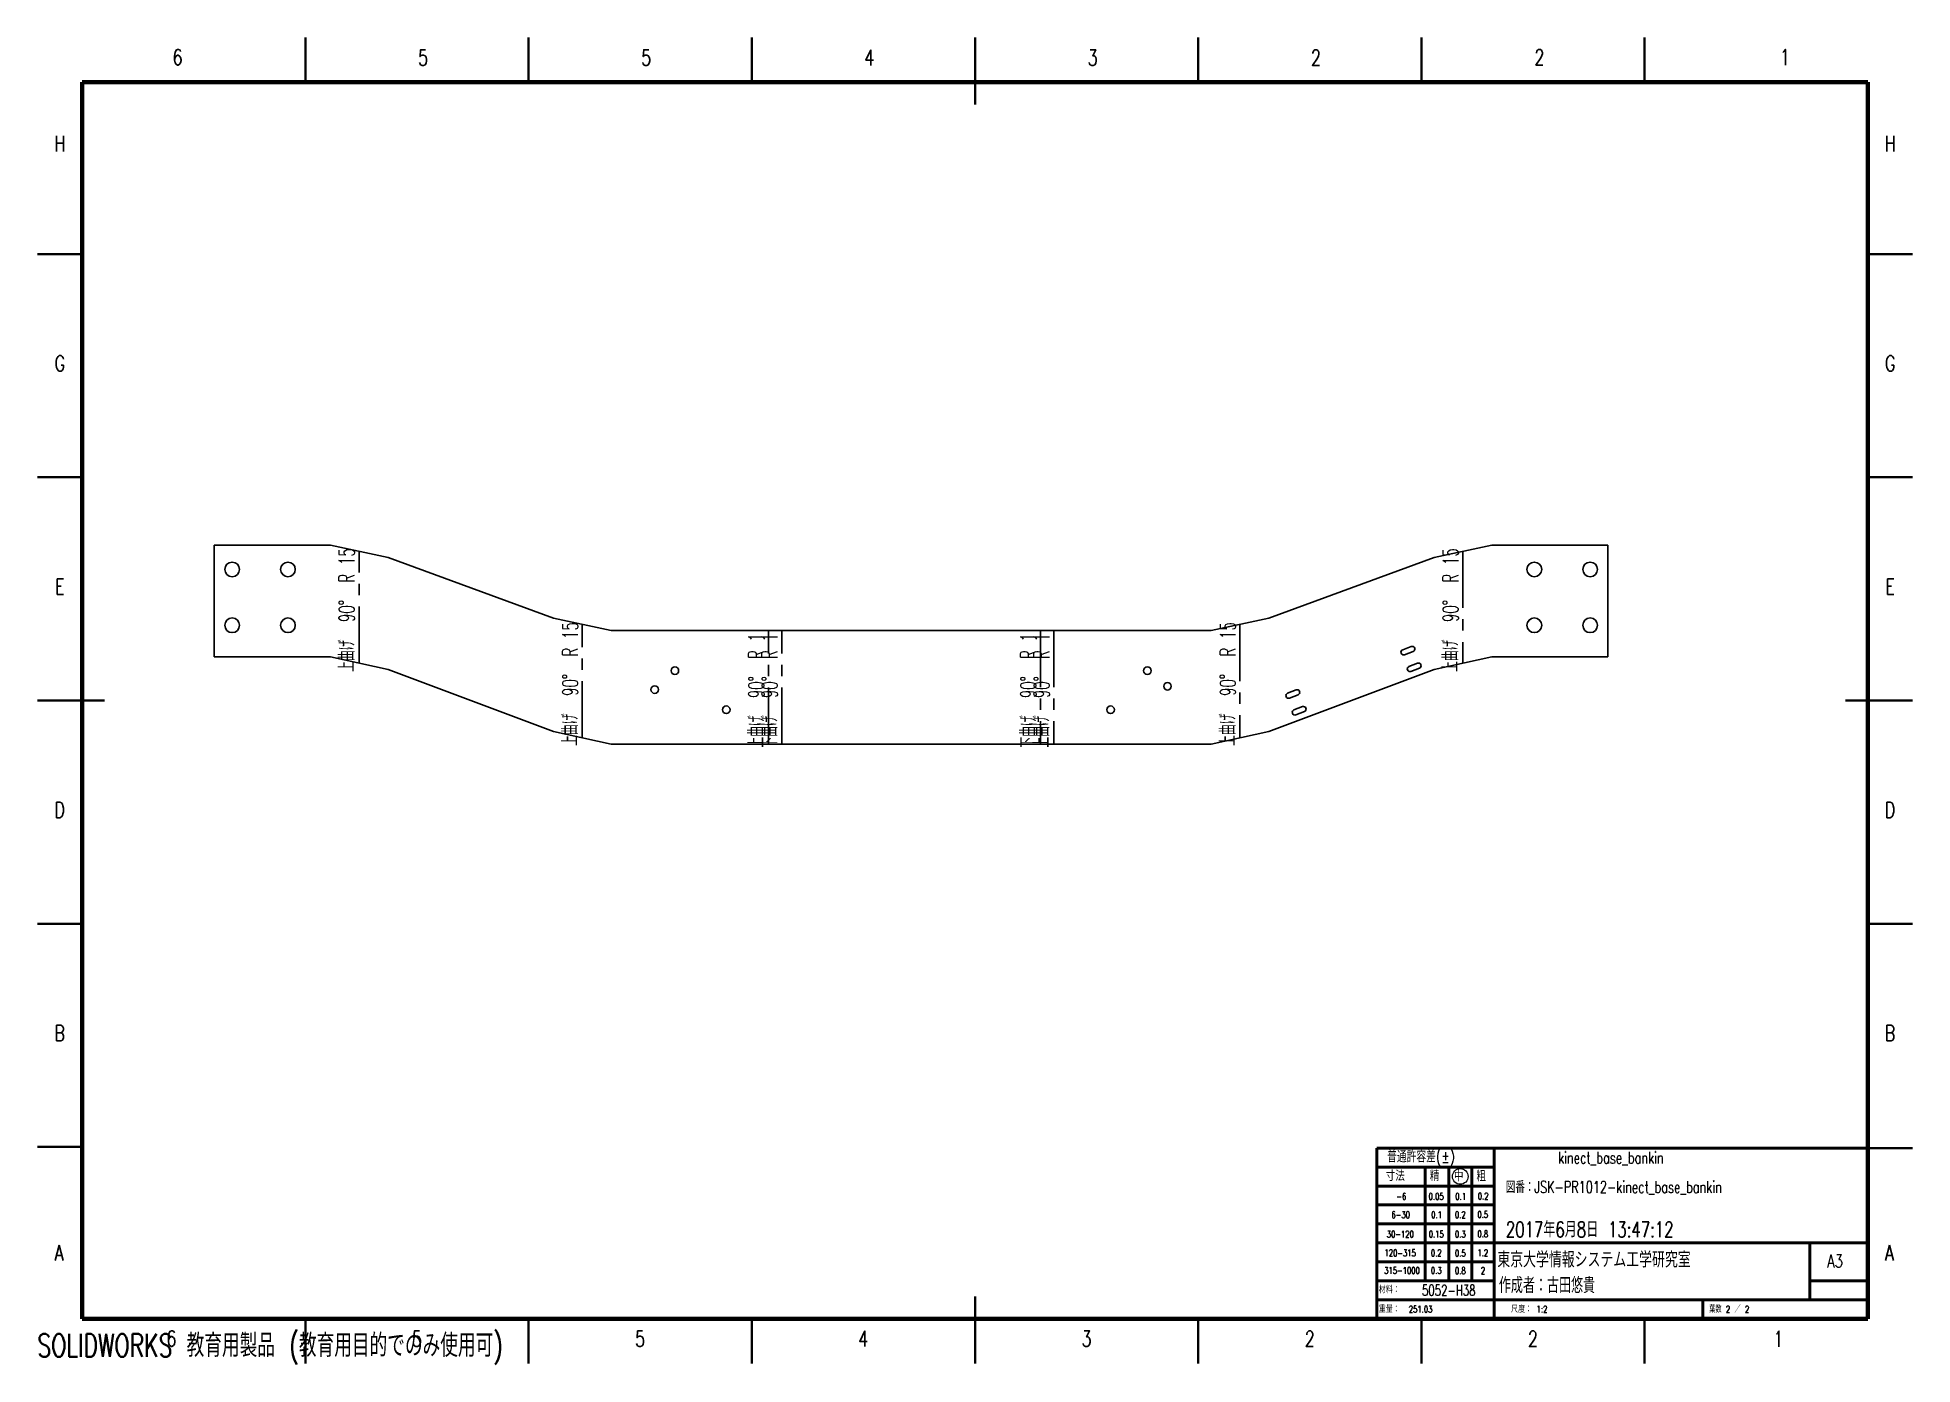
# Paper-space layout '展開図' of a CAD drawing. Header units: millimetres. Extents: x 0 to 420, y 0 to 297.
import ezdxf

# ---------------------------------------------------------------- set-up
doc = ezdxf.new("R2010")
doc.units = ezdxf.units.MM
doc.linetypes.add('CENTERX2', pattern=[20.32, 12.7, -2.54, 2.54, -2.54])
doc.styles.add('SLDTEXTSTYLE0', font='TXT', dxfattribs={"width": 0.7, "bigfont": 'bigfont'})
doc.styles.add('SLDTEXTSTYLE1', font='TXT', dxfattribs={"width": 0.75, "bigfont": 'bigfont'})
doc.styles.add('SLDTEXTSTYLE2', font='TXT', dxfattribs={"width": 0.65625, "bigfont": 'bigfont'})
doc.styles.add('SLDTEXTSTYLE3', font='TXT', dxfattribs={"width": 0.628571, "bigfont": 'bigfont'})
doc.styles.add('SLDTEXTSTYLE4', font='TXT', dxfattribs={"width": 0.623077, "bigfont": 'bigfont'})

psp = doc.layouts.new('展開図')

# ---------------------------------------------------------------- linework, layer by layer
at = {"color": 1, "linetype": 'Continuous', "lineweight": 35}
for p, q in [((60, 287), (60, 297)), ((110, 287), (110, 297)), ((160, 287), (160, 297)), ((210, 282), (210, 297)), ((260, 287), (260, 297)), ((310, 287), (310, 297)), ((360, 287), (360, 297)), ((10, 248.5), (0, 248.5)), ((410, 248.5), (420, 248.5)), ((10, 198.5), (0, 198.5)), ((410, 198.5), (420, 198.5)), ((15, 148.5), (0, 148.5)), ((420, 148.5), (405, 148.5)), ((10, 98.5), (0, 98.5)), ((410, 98.5), (420, 98.5)), ((10, 48.5), (0, 48.5)), ((410, 48.24), (420, 48.24)), ((210, 15), (210, 0)), ((60, 10), (60, 0)), ((110, 10), (110, 0)), ((160, 10), (160, 0)), ((260.02, 10), (260.02, 0)), ((310, 10), (310, 0)), ((359.99, 10), (360, 0))]:
    psp.add_line(p, q, dxfattribs=at)
at = {"color": 1, "linetype": 'Continuous', "lineweight": 70}
for p, q in [((410, 287), (10, 287)), ((10, 287), (10, 10)), ((410, 287), (410, 10)), ((10, 10), (410, 10))]:
    psp.add_line(p, q, dxfattribs=at)
at = {"color": 7, "linetype": 'Continuous', "lineweight": 25}
for p, q in [((39.6, 158.29), (39.6, 183.3)), ((39.6, 183.3), (65.6, 183.3)), ((78.56, 180.54), (65.6, 183.3)), ((325.79, 183.3), (312.83, 180.54)), ((325.79, 183.3), (351.79, 183.3)), ((351.79, 183.3), (351.79, 158.29)), ((78.56, 180.54), (115.56, 166.94)), ((275.83, 166.94), (312.83, 180.54)), ((128.52, 164.18), (115.56, 166.94)), ((262.87, 164.18), (128.52, 164.18)), ((275.83, 166.94), (262.87, 164.18)), ((305.8, 159.87), (307.72, 160.59)), ((65.6, 158.29), (39.6, 158.29)), ((65.6, 158.29), (78.56, 155.46)), ((115.56, 141.52), (78.56, 155.46)), ((312.83, 155.46), (275.83, 141.52)), ((308.15, 159.47), (306.23, 158.74)), ((307.21, 156.12), (309.13, 156.85)), ((309.56, 155.72), (307.64, 155)), ((312.83, 155.46), (325.79, 158.29)), ((351.79, 158.29), (325.79, 158.29)), ((280.03, 150.16), (281.95, 150.88)), ((282.37, 149.75), (280.46, 149.03)), ((281.44, 146.41), (283.36, 147.13)), ((283.79, 146.01), (281.87, 145.29)), ((115.56, 141.52), (128.52, 138.69)), ((128.52, 138.69), (262.87, 138.69)), ((262.87, 138.69), (275.83, 141.52))]:
    psp.add_line(p, q, dxfattribs=at)
at = {"color": 1, "linetype": 'CENTERX2'}
for p, q in [((72.08, 156.87), (72.08, 181.92)), ((319.31, 181.92), (319.31, 156.87)), ((122.04, 140.11), (122.04, 165.56)), ((163.75, 138.69), (163.75, 164.18)), ((166.72, 138.69), (166.72, 164.18)), ((224.68, 164.18), (224.68, 138.69)), ((227.64, 164.18), (227.64, 138.69)), ((269.35, 165.56), (269.35, 140.11))]:
    psp.add_line(p, q, dxfattribs=at)
at = {"color": 1, "linetype": 'Continuous', "lineweight": 50}
for p, q in [((410, 48.24), (300, 48.24)), ((300, 48.24), (300, 18.49)), ((326.3, 48.24), (326.3, 9.99)), ((326.4, 43.99), (300, 43.99)), ((310.85, 43.99), (310.85, 18.5)), ((316.11, 43.99), (316.11, 18.5)), ((321.32, 43.99), (321.32, 18.51)), ((326.4, 39.75), (300, 39.75)), ((326.4, 35.5), (300, 35.5)), ((326.4, 31.25), (300, 31.25)), ((326.4, 27), (300, 27)), ((410, 27), (326.3, 27)), ((397, 14.25), (397, 27)), ((326.4, 22.75), (300, 22.75)), ((299.98, 18.5), (299.98, 10)), ((326.4, 18.51), (300, 18.49)), ((410, 18.5), (397, 18.5)), ((300, 14.25), (410, 14.25)), ((373, 10), (373, 14.25))]:
    psp.add_line(p, q, dxfattribs=at)
at = {"color": 7, "linetype": 'Continuous', "lineweight": 25}
for centre, radius in [((43.6, 177.85), 1.65), ((56.1, 177.85), 1.65), ((335.29, 177.85), 1.65), ((347.79, 177.85), 1.65), ((43.6, 165.35), 1.65), ((56.1, 165.35), 1.65), ((335.29, 165.35), 1.65), ((347.79, 165.35), 1.65), ((142.77, 155.18), 0.85), ((248.62, 155.18), 0.85), ((138.27, 150.93), 0.85), ((253.12, 151.68), 0.85), ((154.27, 146.43), 0.85), ((240.37, 146.43), 0.85)]:
    psp.add_circle(centre, radius, dxfattribs=at)
at = {"color": 1, "linetype": 'Continuous', "lineweight": 18}
psp.add_circle((318.7, 41.89), 1.76, dxfattribs=at)
at = {"color": 7, "linetype": 'Continuous', "lineweight": 25}
for centre, start, end in [((306.02, 159.3), 110.6473, 290.6473), ((307.93, 160.03), 290.6473, 110.6473), ((307.43, 155.56), 110.6473, 290.6473), ((309.34, 156.28), 290.6473, 110.6473), ((280.24, 149.59), 110.6473, 290.6473), ((282.16, 150.32), 290.6473, 110.6473), ((283.57, 146.57), 290.6473, 110.6473), ((281.66, 145.85), 110.6473, 290.6473)]:
    psp.add_arc(centre, 0.6, start, end, dxfattribs=at)

# ---------------------------------------------------------------- texts
at = {"color": 1, "linetype": 'Continuous', "lineweight": 0}
for s, insert, char_height, attachment_point, style in [('6', (31.37, 294.34), 3.5, 2, 'SLDTEXTSTYLE1'), ('5', (86.37, 294.24), 3.5, 2, 'SLDTEXTSTYLE1'), ('5', (136.37, 294.24), 3.5, 2, 'SLDTEXTSTYLE1'), ('4', (186.36, 294.24), 3.5, 2, 'SLDTEXTSTYLE1'), ('3', (236.36, 294.24), 3.5, 2, 'SLDTEXTSTYLE1'), ('2', (286.36, 294.24), 3.5, 2, 'SLDTEXTSTYLE1'), ('2', (336.43, 294.31), 3.5, 2, 'SLDTEXTSTYLE1'), ('1', (391.41, 294.33), 3.5, 2, 'SLDTEXTSTYLE1'), ('H', (5.04, 274.99), 3.5, 2, 'SLDTEXTSTYLE1'), ('H', (415.04, 274.99), 3.5, 2, 'SLDTEXTSTYLE1'), ('G', (4.99, 225.75), 3.5, 2, 'SLDTEXTSTYLE1'), ('G', (414.99, 225.75), 3.5, 2, 'SLDTEXTSTYLE1'), ('E', (5.01, 175.75), 3.5, 2, 'SLDTEXTSTYLE1'), ('E', (415.01, 175.75), 3.5, 2, 'SLDTEXTSTYLE1'), ('D', (4.96, 125.75), 3.5, 2, 'SLDTEXTSTYLE1'), ('D', (414.96, 125.75), 3.5, 2, 'SLDTEXTSTYLE1'), ('B', (4.97, 75.75), 3.5, 2, 'SLDTEXTSTYLE1'), ('B', (414.97, 75.75), 3.5, 2, 'SLDTEXTSTYLE1'), ('普通許容差(±)', (302.32, 47.68), 2.646, 1, 'SLDTEXTSTYLE1'), ('kinect_base_bankin', (352.43, 47.41), 2.6458, 2, 'SLDTEXTSTYLE0'), ('寸法', (302, 43.24), 2.381, 1, 'SLDTEXTSTYLE1'), ('精', (311.88, 43.24), 2.38, 1, 'SLDTEXTSTYLE1'), ('中', (317.28, 43.19), 2.38, 1, 'SLDTEXTSTYLE1'), ('粗', (322.31, 43.19), 2.38, 1, 'SLDTEXTSTYLE1'), ('-6', (304.38, 38.16), 1.5, 1, 'SLDTEXTSTYLE1'), ('0.05', (311.61, 38.18), 1.5, 1, 'SLDTEXTSTYLE1'), ('0.1', (317.58, 38.18), 1.5, 1, 'SLDTEXTSTYLE1'), ('0.2', (322.62, 38.22), 1.5, 1, 'SLDTEXTSTYLE1'), ('図番：JSK-PR1012-kinect_base_bankin', (328.91, 40.85), 2.6458, 1, 'SLDTEXTSTYLE0'), ('6-30', (303.29, 34.07), 1.5, 1, 'SLDTEXTSTYLE1'), ('0.1', (312.19, 34.07), 1.5, 1, 'SLDTEXTSTYLE1'), ('0.2', (317.51, 34.07), 1.5, 1, 'SLDTEXTSTYLE1'), ('0.5', (322.54, 34.11), 1.5, 1, 'SLDTEXTSTYLE1'), ('30-120', (302.23, 29.72), 1.5, 1, 'SLDTEXTSTYLE1'), ('0.15', (311.64, 29.72), 1.5, 1, 'SLDTEXTSTYLE1'), ('0.3', (317.51, 29.72), 1.5, 1, 'SLDTEXTSTYLE1'), ('0.8', (322.54, 29.76), 1.5, 1, 'SLDTEXTSTYLE1'), ('2017年6月8日 13:47:12', (328.91, 31.76), 3.5, 1, 'SLDTEXTSTYLE0'), ('A', (4.87, 26.53), 3.5, 2, 'SLDTEXTSTYLE1'), ('120-315', (301.72, 25.5), 1.5, 1, 'SLDTEXTSTYLE1'), ('0.2', (312.11, 25.5), 1.5, 1, 'SLDTEXTSTYLE1'), ('0.5', (317.51, 25.46), 1.5, 1, 'SLDTEXTSTYLE1'), ('1.2', (322.54, 25.51), 1.5, 1, 'SLDTEXTSTYLE1'), ('東京大学情報システム工学研究室', (327, 25), 3.5, 1, 'SLDTEXTSTYLE1'), ('A', (414.87, 26.53), 3.5, 2, 'SLDTEXTSTYLE1'), ('A', (414.87, 26.53), 3.5, 2, 'SLDTEXTSTYLE1'), ('315-1000', (301.66, 21.58), 1.5, 1, 'SLDTEXTSTYLE1'), ('0.3', (312.11, 21.58), 1.5, 1, 'SLDTEXTSTYLE1'), ('0.8', (317.51, 21.54), 1.5, 1, 'SLDTEXTSTYLE1'), ('2', (323.31, 21.54), 1.5, 1, 'SLDTEXTSTYLE1'), ('A3', (400.87, 24.41), 2.91, 1, 'SLDTEXTSTYLE1'), ('材料：', (300.44, 17.26), 1.5, 1, 'SLDTEXTSTYLE1'), ('5052-H38', (316.12, 17.59), 2.381, 2, 'SLDTEXTSTYLE0'), ('作成者：古田悠貴', (327.35, 19.26), 3.5, 1, 'SLDTEXTSTYLE0'), ('重量：  251.03', (300.44, 12.9), 1.4986, 1, 'SLDTEXTSTYLE1'), ('尺度： 1:2', (330.07, 12.9), 1.5, 1, 'SLDTEXTSTYLE1'), ('葉数 2 ／ 2', (374.48, 12.9), 1.5, 1, 'SLDTEXTSTYLE2'), ('6', (30, 7.34), 3.5, 2, 'SLDTEXTSTYLE1'), ('5', (84.99, 7.28), 3.5, 2, 'SLDTEXTSTYLE1'), ('5', (134.99, 7.28), 3.5, 2, 'SLDTEXTSTYLE1'), ('4', (184.98, 7.28), 3.5, 2, 'SLDTEXTSTYLE1'), ('3', (234.99, 7.28), 3.5, 2, 'SLDTEXTSTYLE1'), ('2', (284.98, 7.28), 3.5, 2, 'SLDTEXTSTYLE1'), ('2', (334.98, 7.28), 3.5, 2, 'SLDTEXTSTYLE1'), ('1', (389.96, 7.25), 3.5, 2, 'SLDTEXTSTYLE1')]:
    psp.add_mtext(s, dxfattribs=dict(at, insert=insert, char_height=char_height, attachment_point=attachment_point, style=style))
at = {"color": 1, "linetype": 'Continuous', "lineweight": 0, "char_height": 3.5, "attachment_point": 2, "rotation": 90}
for s, insert, style in [('上曲げ  90°  R 15', (67.53, 168.75), 'SLDTEXTSTYLE3'), ('上曲げ  90°  R 15', (314.77, 168.75), 'SLDTEXTSTYLE3'), ('上曲げ  90°  R 15', (117.57, 152.19), 'SLDTEXTSTYLE3'), ('上曲げ  90°  R 15', (264.88, 152.19), 'SLDTEXTSTYLE3'), ('上曲げ  90°  R 1', (159.28, 150.77), 'SLDTEXTSTYLE4'), ('下曲げ  90°  R 1', (162.24, 150.77), 'SLDTEXTSTYLE4'), ('下曲げ  90°  R 1', (220.21, 150.77), 'SLDTEXTSTYLE4'), ('上曲げ  90°  R 1', (223.17, 150.77), 'SLDTEXTSTYLE4')]:
    psp.add_mtext(s, dxfattribs=dict(at, insert=insert, style=style))
at = {"color": 1, "linetype": 'Continuous', "insert": (0, 6.62), "char_height": 5.1381, "attachment_point": 1, "style": 'SLDTEXTSTYLE0'}
psp.add_mtext('SOLIDWORKS 教育用製品 (教育用目的でのみ使用可)', dxfattribs=at)

doc.saveas('drawing.dxf')
